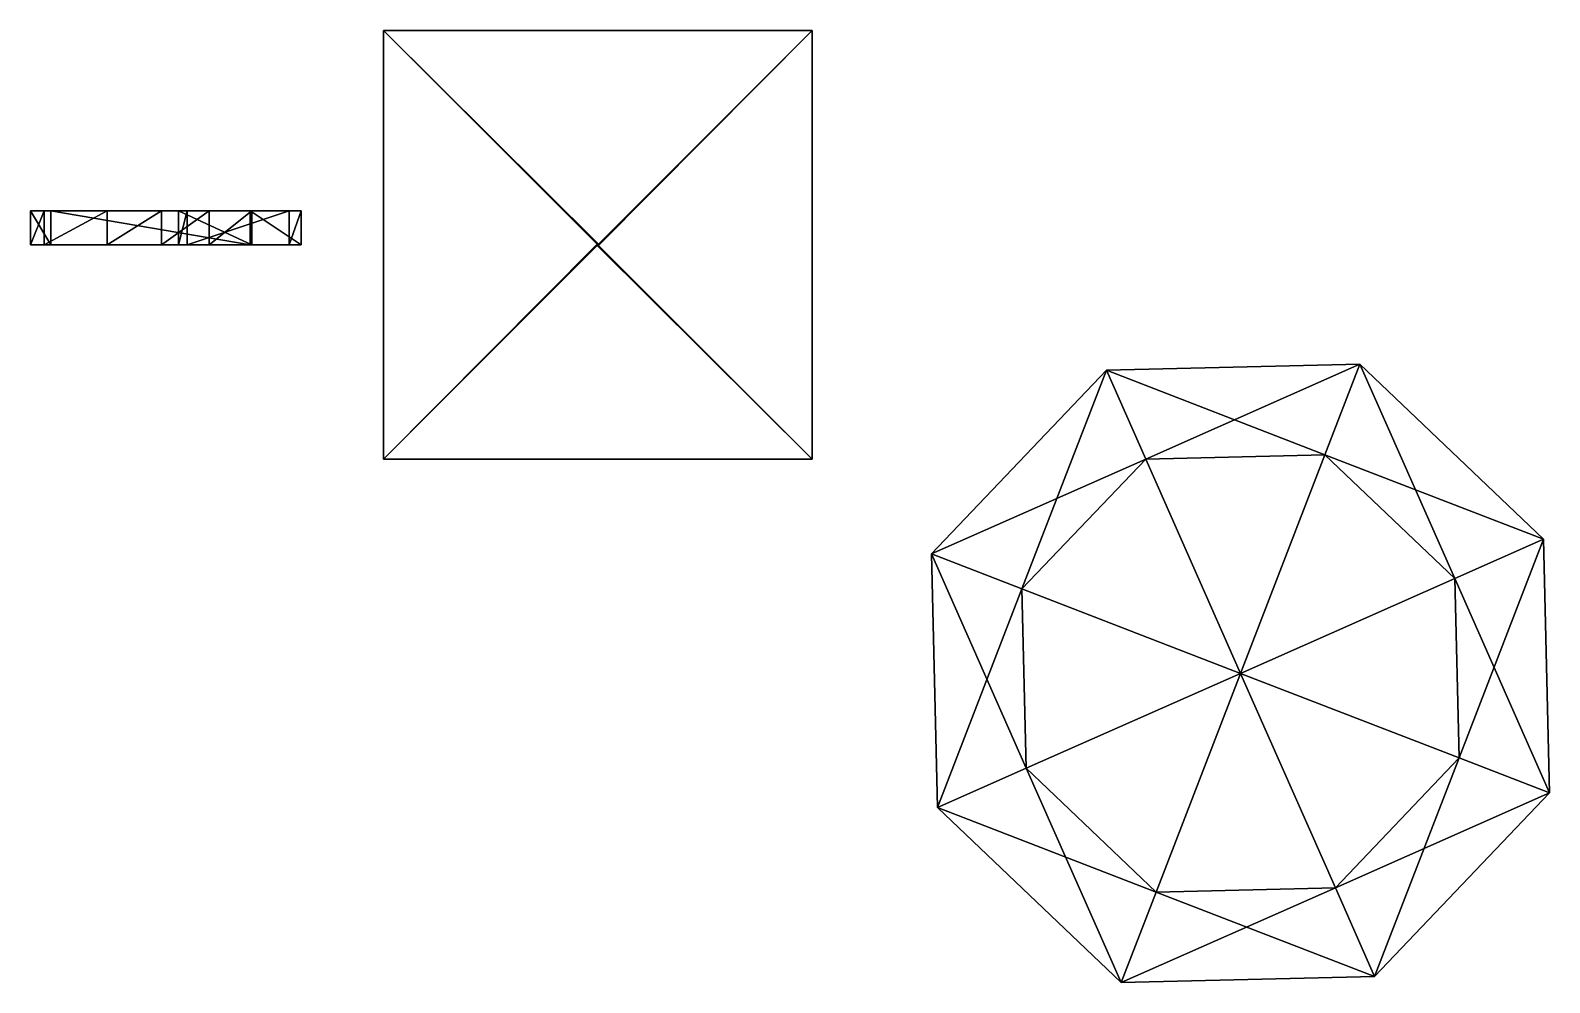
# Model space of a CAD drawing. Extents: x -328 to 458, y -382 to 111.
import ezdxf

# ---------------------------------------------------------------- set-up
doc = ezdxf.new("R2010")
doc.units = 0
for name, color, linetype in [('ARM', 3, 'CONTINUOUS'), ('GLOBE', 2, 'CONTINUOUS'), ('PYRIMID', 1, 'CONTINUOUS')]:
    doc.layers.add(name, color=color, linetype=linetype)

msp = doc.modelspace()

# ---------------------------------------------------------------- meshes
at = {"layer": 'ARM'}
mesh = msp.add_polyface(dxfattribs=at)
corners = [(-288.409088, -0.000012, -101.168686), (-260.209045, -0.000018, -76.493652), (-235.534012, -0.000019, -78.256149), (-213.502716, -0.000013, -120.556229), (-251.39653, 0.000003, -204.275101), (-246.99028, 0.000008, -236.000153), (-194.115204, 0.000009, -261.556458), (-187.946442, 0.000013, -283.587708), (-214.383972, 0.000016, -294.16275), (-317.490387, 0.000014, -255.387695), (-328.065399, 0.000013, -245.693909), (-321.015381, 0.00001, -227.187637), (-288.409088, 17.594212, -101.168686), (-260.209045, 17.594206, -76.493652), (-235.534012, 17.594204, -78.256149), (-213.502716, 17.59421, -120.556229), (-251.39653, 17.594225, -204.275101), (-246.99028, 17.594231, -236.000153), (-194.115204, 17.594233, -261.556458), (-187.946442, 17.594236, -283.587708), (-214.383972, 17.594238, -294.16275), (-317.490387, 17.594238, -255.387695), (-328.065399, 17.594236, -245.693909), (-321.015381, 17.594233, -227.187637)]
mesh.append_faces([[corners[k] for k in face] for face in [(0, 13, 12), (1, 14, 13), (2, 15, 14), (3, 16, 15), (4, 17, 16), (5, 18, 17), (6, 19, 18), (7, 20, 19), (8, 21, 20), (9, 22, 21), (10, 23, 22), (11, 12, 23), (14, 12, 13)]], dxfattribs={"vtx0": -1})
mesh.append_faces([[corners[k] for k in face] for face in [(8, 6, 5), (9, 5, 4), (0, 4, 3), (0, 3, 2), (17, 20, 21), (16, 21, 22), (16, 22, 23), (16, 23, 12)]], dxfattribs={"vtx0": -1, "vtx2": -1})
mesh.append_faces([[corners[k] for k in face] for face in [(1, 0, 2)]], dxfattribs={"vtx1": -1})
mesh.append_faces([[corners[k] for k in face] for face in [(9, 8, 5), (10, 9, 4), (11, 10, 4), (0, 11, 4), (17, 18, 20), (16, 17, 21), (15, 16, 12), (14, 15, 12)]], dxfattribs={"vtx1": -1, "vtx2": -1})
mesh.append_faces([[corners[k] for k in face] for face in [(8, 7, 6), (0, 1, 13), (1, 2, 14), (2, 3, 15), (3, 4, 16), (4, 5, 17), (5, 6, 18), (6, 7, 19), (7, 8, 20), (8, 9, 21), (9, 10, 22), (10, 11, 23), (11, 0, 12), (18, 19, 20)]], dxfattribs={"vtx2": -1})
at = {"layer": 'GLOBE'}
mesh = msp.add_polyface(dxfattribs=at)
corners = [(297.978668, -221.667053, 47.857941), (411.038666, -265.349335, 121.205215), (408.812225, -172.609619, 121.205215), (341.66098, -108.607063, 121.205215), (248.921265, -110.833496, 121.205215), (184.918671, -177.984741, 121.205215), (187.145142, -270.724518, 121.205215), (254.296432, -334.727081, 121.205215), (347.036194, -332.500549, 121.205215), (457.869659, -283.443146, -0.000007), (454.720978, -152.289368, -0.000007), (359.754791, -61.776093, -0.000007), (228.601028, -64.924736, -0.000007), (138.087692, -159.890945, -0.000007), (141.236389, -291.0448, -0.000007), (236.202667, -381.558075, -0.000007), (367.356506, -378.409271, -0.000007), (411.038666, -265.349335, -121.205223), (408.812195, -172.609619, -121.205223), (341.66098, -108.607071, -121.205223), (248.92128, -110.833504, -121.205223), (184.918686, -177.984741, -121.205223), (187.145142, -270.724518, -121.205223), (254.296432, -334.727081, -121.205223), (347.036194, -332.500549, -121.205223), (297.978668, -221.667053, -171.410065)]
mesh.append_faces([[corners[k] for k in face] for face in [(0, 1, 2), (0, 2, 3), (0, 3, 4), (0, 4, 5), (0, 5, 6), (0, 6, 7), (0, 7, 8), (0, 8, 1), (25, 24, 23), (25, 23, 22), (25, 22, 21), (25, 21, 20), (25, 20, 19), (25, 19, 18), (25, 18, 17), (25, 17, 24)]])
mesh.append_faces([[corners[k] for k in face] for face in [(1, 10, 2), (2, 11, 3), (3, 12, 4), (4, 13, 5), (5, 14, 6), (6, 15, 7), (7, 16, 8), (8, 9, 1), (9, 18, 10), (10, 19, 11), (11, 20, 12), (12, 21, 13), (13, 22, 14), (14, 23, 15), (15, 24, 16), (16, 17, 9)]], dxfattribs={"vtx0": -1})
mesh.append_faces([[corners[k] for k in face] for face in [(1, 9, 10), (2, 10, 11), (3, 11, 12), (4, 12, 13), (5, 13, 14), (6, 14, 15), (7, 15, 16), (8, 16, 9), (9, 17, 18), (10, 18, 19), (11, 19, 20), (12, 20, 21), (13, 21, 22), (14, 22, 23), (15, 23, 24), (16, 24, 17)]], dxfattribs={"vtx2": -1})
at = {"layer": 'PYRIMID'}
mesh = msp.add_polyface(dxfattribs=at)
corners = [(-34.200726, -0.321193, 239.836487), (-34.200726, 0.321193, 239.836487), (-34.843113, 0.321193, 239.836487), (-34.843113, -0.321193, 239.836487), (76.311592, -110.833542), (76.311607, 110.833527), (-145.355408, 110.833565), (-145.355515, -110.833458), (-34.521919, 0, 239.836487), (-34.521919, 0)]
mesh.append_faces([[corners[k] for k in face] for face in [(0, 5, 1), (1, 6, 2), (2, 7, 3), (3, 4, 0)]], dxfattribs={"vtx0": -1})
mesh.append_faces([[corners[k] for k in face] for face in [(4, 9, 5), (5, 9, 6), (6, 9, 7), (7, 9, 4)]], dxfattribs={"vtx0": -1, "vtx1": -1})
mesh.append_faces([[corners[k] for k in face] for face in [(0, 1, 8), (1, 2, 8), (2, 3, 8), (3, 0, 8)]], dxfattribs={"vtx1": -1, "vtx2": -1})
mesh.append_faces([[corners[k] for k in face] for face in [(0, 4, 5), (1, 5, 6), (2, 6, 7), (3, 7, 4)]], dxfattribs={"vtx2": -1})

doc.saveas('drawing.dxf')
